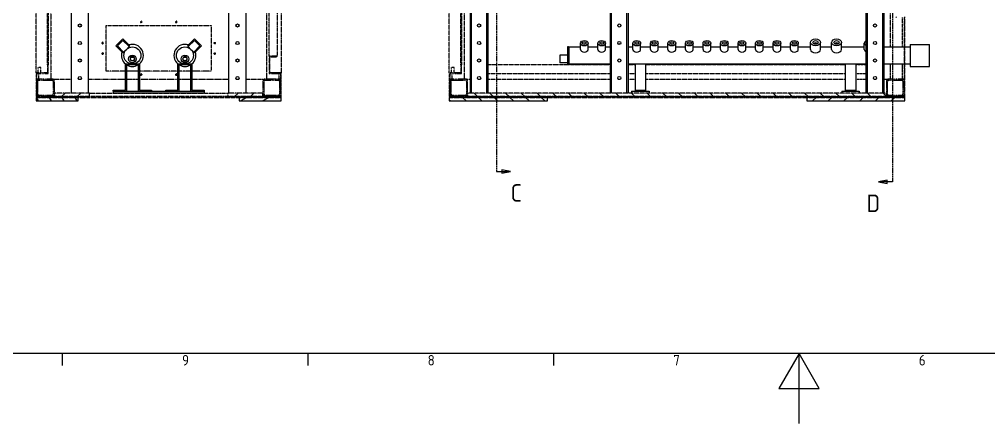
# Model space of a CAD drawing. Header units: millimetres. Extents: x 0 to 8410, y 0 to 5940.
# Drawn here: x 1980 to 4746, y 0 to 1153 of the extents above; entities that cross this region are included whole.
import ezdxf

# ---------------------------------------------------------------- set-up
doc = ezdxf.new("R2010")
doc.units = ezdxf.units.MM
doc.header["$LTSCALE"] = 10
doc.linetypes.add('CHAIN', pattern=[0.3543, 0.2362, -0.0295, 0.0591, -0.0295])
doc.linetypes.add('DOUBLE_DASH_CHAIN', pattern=[1.2403, 0.6614, -0.0827, 0.1654, -0.0827, 0.1654, -0.0827])
doc.layers.get('0').update_dxf_attribs({"color": 3, "lineweight": 5, "true_color": 0x00ff00})
for name, color, linetype, lineweight, true_color in [('가시적인 것(ISO)', 3, 'Continuous', 5, 0x00ff00), ('가시적인 좁은 것(ISO)', 3, 'Continuous', 5, 0x00ff00), ('참조(ISO)', 6, 'DOUBLE_DASH_CHAIN', 5, 0xff00ff)]:
    doc.layers.add(name, color=color, linetype=linetype, lineweight=lineweight, true_color=true_color)
for name, color, linetype, lineweight in [('경계(ISO)', 7, 'Continuous', 5), ('단면선(ISO)', 7, 'CHAIN', 5), ('해치(ISO)', 7, 'Continuous', 5)]:
    doc.layers.add(name, color=color, linetype=linetype, lineweight=lineweight)
doc.styles.add('문자 텍스트_PSTEK_POSCO', font='isocp.shx')
doc.styles.add('부품번호텍스트_PSTEK_POSCO', font='isocp.shx')
pattern_1 = [(45, (0, 0), (-22.45064, 22.45064), [])]
pattern_2 = [(135.0002, (0, 0), (-22.45056, -22.45072), [])]

# ---------------------------------------------------------------- blocks, each defined once
blk = doc.blocks.new('경계 Default Border')
at = {"layer": '경계(ISO)'}
for p, q in [((210.25, 20), (210.25, 16.6)), ((280.33, 20), (280.33, 16.6)), ((350.42, 20), (350.42, 16.6))]:
    blk.add_line(p, q, dxfattribs=at)
at = {"layer": '경계(ISO)', "flags": 128}
for points in [[(20, 20), (20, 574), (821, 574), (821, 20), (20, 20)], [(420.5, 0), (420.5, 20), (414.73, 10), (426.27, 10), (420.5, 20)]]:
    blk.add_lwpolyline(points, dxfattribs=at)
at = {"layer": '경계(ISO)', "color": 2, "true_color": 0xffff00, "char_height": 3, "attachment_point": 7, "style": '문자 텍스트_PSTEK_POSCO'}
for s, insert in [('9', (244.44, 16.57)), ('8', (314.52, 16.57)), ('7', (384.6, 16.59)), ('6', (454.69, 16.57))]:
    blk.add_mtext(s, dxfattribs=dict(at, insert=insert))
blk = doc.blocks.new('2dTransSection2')
at = {"layer": '단면선(ISO)', "linetype": 'DOUBLE_DASH_CHAIN', "ltscale": 0.237841}
blk.add_line((334.16, 311.33), (334.16, 71.93), dxfattribs=at)
at = {"layer": '단면선(ISO)', "linetype": 'Continuous'}
for p, q in [((334.16, 311.33), (334.16, 311.17)), ((334.16, 311.33), (335.66, 311.33)), ((338.16, 311.33), (335.66, 311.83)), ((335.66, 311.83), (335.66, 310.83)), ((335.66, 311.33), (338.16, 311.33)), ((335.66, 310.83), (338.16, 311.33)), ((334.16, 72.09), (334.16, 71.93)), ((334.16, 71.93), (335.66, 71.93)), ((338.16, 71.93), (335.66, 72.43)), ((335.66, 72.43), (335.66, 71.43)), ((335.66, 71.93), (338.16, 71.93)), ((335.66, 71.43), (338.16, 71.93))]:
    blk.add_line(p, q, dxfattribs=at)
at = {"layer": '단면선(ISO)', "linetype": 'Continuous', "flags": 128}
for points in [[(335.66, 310.83), (338.16, 311.33), (335.66, 311.83), (335.66, 310.83)], [(335.66, 71.43), (338.16, 71.93), (335.66, 72.43), (335.66, 71.43)]]:
    blk.add_lwpolyline(points, dxfattribs=at)
at = {"layer": '단면선(ISO)'}
for points in [[(335.66, 310.83), (338.16, 311.33), (335.66, 311.83), (335.66, 310.83)], [(335.66, 71.43), (338.16, 71.93), (335.66, 72.43), (335.66, 71.43)]]:
    blk.add_solid(points, dxfattribs=at)
at = {"layer": '단면선(ISO)', "char_height": 5, "attachment_point": 7, "style": '부품번호텍스트_PSTEK_POSCO'}
for insert in [(338.18, 314.83), (338.18, 63.32)]:
    blk.add_mtext('C', dxfattribs=dict(at, insert=insert))
blk = doc.blocks.new('2dTransSection3')
at = {"layer": '단면선(ISO)', "linetype": 'Continuous'}
for p, q in [((445.69, 312.2), (443.19, 311.7)), ((445.69, 311.7), (443.19, 311.7)), ((443.19, 311.7), (445.69, 311.2)), ((445.69, 311.2), (445.69, 312.2)), ((447.19, 311.7), (445.69, 311.7)), ((447.19, 311.7), (447.19, 311.54)), ((445.69, 69.47), (443.19, 68.97)), ((445.69, 68.47), (445.69, 69.47)), ((445.69, 68.97), (443.19, 68.97)), ((443.19, 68.97), (445.69, 68.47)), ((447.19, 68.97), (445.69, 68.97)), ((447.19, 69.13), (447.19, 68.97))]:
    blk.add_line(p, q, dxfattribs=at)
at = {"layer": '단면선(ISO)', "linetype": 'DOUBLE_DASH_CHAIN', "ltscale": 0.237641}
blk.add_line((447.19, 311.7), (447.19, 68.97), dxfattribs=at)
at = {"layer": '단면선(ISO)', "linetype": 'Continuous', "flags": 128}
for points in [[(445.69, 312.2), (443.19, 311.7), (445.69, 311.2), (445.69, 312.2)], [(445.69, 69.47), (443.19, 68.97), (445.69, 68.47), (445.69, 69.47)]]:
    blk.add_lwpolyline(points, dxfattribs=at)
at = {"layer": '단면선(ISO)'}
for points in [[(445.69, 312.2), (443.19, 311.7), (445.69, 311.2), (445.69, 312.2)], [(445.69, 69.47), (443.19, 68.97), (445.69, 68.47), (445.69, 69.47)]]:
    blk.add_solid(points, dxfattribs=at)
at = {"layer": '단면선(ISO)', "char_height": 5, "attachment_point": 7, "style": '부품번호텍스트_PSTEK_POSCO'}
for insert in [(439.76, 315.2), (439.76, 60.36)]:
    blk.add_mtext('D', dxfattribs=dict(at, insert=insert))

msp = doc.modelspace()

# ---------------------------------------------------------------- hatches: boundary and pattern name
at = {"layer": '해치(ISO)'}
h = msp.add_hatch(dxfattribs=at)
h.set_pattern_fill('ANSI31', color=256, scale=254, style=0)
h.set_pattern_definition(pattern_1)
h.paths.add_polyline_path([(2452.6, 3028.5), (2452.6, 3030.8), (2027.6, 3030.8), (2027.6, 2960.8), (2060.3, 2960.8), (2060.3, 2938.1), (2062.6, 2938.1), (2062.6, 2963.1), (2029.9, 2963.1), (2029.9, 2988.5), (2029.9, 3028.5), (2069.9, 3028.5)])
h.paths.add_polyline_path([(2725.3, 2963.1), (2692.6, 2963.1), (2692.6, 2913.1), (2715.3, 2913.1), (2715.3, 2915.4), (2694.9, 2915.4), (2694.9, 2960.8), (2727.6, 2960.8), (2727.6, 3030.8), (2602.6, 3030.8), (2602.6, 3028.5), (2685.3, 3028.5), (2725.3, 3028.5), (2725.3, 2988.5)])
h.paths.add_polyline_path([(2027.6, 930.8), (2147.6, 930.8), (2607.6, 930.8), (2727.6, 930.8), (2727.6, 1000.8), (2694.9, 1000.8), (2694.9, 1046.2), (2715.3, 1046.2), (2715.3, 1048.5), (2692.6, 1048.5), (2692.6, 998.5), (2725.3, 998.5), (2725.3, 976.7), (2725.3, 939.5), (2725.3, 933.1), (2718.9, 933.1), (2681.7, 933.1), (2675.3, 933.1), (2575.3, 933.1), (2179.9, 933.1), (2079.9, 933.1), (2073.5, 933.1), (2036.3, 933.1), (2029.9, 933.1), (2029.9, 939.5), (2029.9, 976.7), (2029.9, 998.5), (2062.6, 998.5), (2062.6, 1023.5), (2060.3, 1023.5), (2060.3, 1000.8), (2027.6, 1000.8)])
h = msp.add_hatch(dxfattribs=at)
h.set_pattern_fill('ANSI31', color=256, scale=254, style=0)
h.set_pattern_definition(pattern_1)
h.paths.add_polyline_path([(3239.7, 2140.8), (3239.7, 2130.3), (3242, 2130.3), (3242, 2132.3), (3242, 2140.8)])
h.paths.add_polyline_path([(3239.7, 2121.3), (3239.7, 2110.8), (3242, 2110.8), (3242, 2119.3), (3242, 2121.3)])
h.paths.add_polyline_path([(3242, 1340.8), (3239.7, 1340.8), (3239.7, 1330.3), (3242, 1330.3), (3242, 1332.3)])
h.paths.add_polyline_path([(3239.7, 1310.8), (3242, 1310.8), (3242, 1319.3), (3242, 1321.3), (3239.7, 1321.3)])
h.paths.add_polyline_path([(4472, 2140.8), (4472, 2132.3), (4472, 2130.3), (4474.3, 2130.3), (4474.3, 2140.8)])
h.paths.add_polyline_path([(4472, 2121.3), (4472, 2119.3), (4472, 2110.8), (4474.3, 2110.8), (4474.3, 2121.3)])
h.paths.add_polyline_path([(4472, 2908.1), (4474.3, 2908.1), (4474.3, 2921.3), (4472, 2921.3), (4472, 2919.3)])
h.paths.add_polyline_path([(3239.7, 2908.1), (3242, 2908.1), (3242, 2919.3), (3242, 2921.3), (3239.7, 2921.3)])
h.paths.add_polyline_path([(3242, 2963.1), (3209.3, 2963.1), (3209.3, 2988.5), (3209.3, 3028.5), (3249.3, 3028.5), (3319.3, 3028.5), (4394.7, 3028.5), (4464.7, 3028.5), (4504.7, 3028.5), (4504.7, 2988.5), (4504.7, 2963.1), (4472, 2963.1), (4472, 2932.3), (4472, 2930.3), (4474.3, 2930.3), (4474.3, 2960.8), (4507, 2960.8), (4507, 3030.8), (4438.1, 3030.8), (4415.9, 3030.8), (3298.1, 3030.8), (3275.9, 3030.8), (3207, 3030.8), (3207, 2960.8), (3239.7, 2960.8), (3239.7, 2930.3), (3242, 2930.3), (3242, 2932.3)])
h.paths.add_polyline_path([(3207, 930.8), (3487, 930.8), (4227, 930.8), (4507, 930.8), (4507, 1160.8), (4474.3, 1160.8), (4474.3, 1183.5), (4472, 1183.5), (4472, 1158.5), (4504.7, 1158.5), (4504.7, 976.7), (4504.7, 939.5), (4504.7, 933.1), (4498.3, 933.1), (4461.1, 933.1), (4454.7, 933.1), (3259.3, 933.1), (3252.9, 933.1), (3215.7, 933.1), (3209.3, 933.1), (3209.3, 939.5), (3209.3, 976.7), (3209.3, 998.5), (3242, 998.5), (3242, 1023.5), (3239.7, 1023.5), (3239.7, 1000.8), (3207, 1000.8)])
h = msp.add_hatch(dxfattribs=at)
h.set_pattern_fill('ANSI31', color=256, scale=254, angle=90.0002, style=0)
h.set_pattern_definition(pattern_2)
edge = h.paths.add_edge_path()
edge.add_ellipse((2073.5, 939.5), major_axis=(0, -6.4), ratio=1, start_angle=0, end_angle=90)
edge.add_line((2079.9, 939.5), (2079.9, 943.1))
edge.add_line((2079.9, 943.1), (2079.9, 976.7))
edge.add_ellipse((2073.5, 976.7), major_axis=(6.4, 0), ratio=1, start_angle=0, end_angle=90)
edge.add_line((2073.5, 983.1), (2036.3, 983.1))
edge.add_ellipse((2036.3, 976.7), major_axis=(0, 6.4), ratio=1, start_angle=0, end_angle=90)
edge.add_line((2029.9, 976.7), (2029.9, 939.5))
edge.add_ellipse((2036.3, 939.5), major_axis=(-6.4, 0), ratio=1, start_angle=0, end_angle=90)
edge.add_line((2036.3, 933.1), (2073.5, 933.1))
edge = h.paths.add_edge_path(flags=0)
edge.add_ellipse((2073.5, 939.5), major_axis=(3.2, 0), ratio=1, start_angle=270, end_angle=360)
edge.add_line((2076.7, 939.5), (2076.7, 976.7))
edge.add_ellipse((2073.5, 976.7), major_axis=(0, 3.2), ratio=1, start_angle=270, end_angle=360)
edge.add_line((2073.5, 979.9), (2036.3, 979.9))
edge.add_ellipse((2036.3, 976.7), major_axis=(-3.2, 0), ratio=1, start_angle=270, end_angle=360)
edge.add_line((2033.1, 976.7), (2033.1, 939.5))
edge.add_ellipse((2036.3, 939.5), major_axis=(0, -3.2), ratio=1, start_angle=270, end_angle=360)
edge.add_line((2036.3, 936.3), (2073.5, 936.3))
edge = h.paths.add_edge_path()
edge.add_line((2718.9, 983.1), (2681.7, 983.1))
edge.add_ellipse((2681.7, 976.7), major_axis=(0, 6.4), ratio=1, start_angle=0, end_angle=90)
edge.add_line((2675.3, 976.7), (2675.3, 943.1))
edge.add_line((2675.3, 943.1), (2675.3, 939.5))
edge.add_ellipse((2681.7, 939.5), major_axis=(-6.4, 0), ratio=1, start_angle=0, end_angle=90)
edge.add_line((2681.7, 933.1), (2718.9, 933.1))
edge.add_ellipse((2718.9, 939.5), major_axis=(0, -6.4), ratio=1, start_angle=0, end_angle=90)
edge.add_line((2725.3, 939.5), (2725.3, 976.7))
edge.add_ellipse((2718.9, 976.7), major_axis=(6.4, 0), ratio=1, start_angle=0, end_angle=90)
edge = h.paths.add_edge_path(flags=0)
edge.add_line((2681.7, 979.9), (2718.9, 979.9))
edge.add_ellipse((2718.9, 976.7), major_axis=(0, 3.2), ratio=1, start_angle=270, end_angle=360, ccw=False)
edge.add_line((2722.1, 976.7), (2722.1, 939.5))
edge.add_ellipse((2718.9, 939.5), major_axis=(3.2, 0), ratio=1, start_angle=270, end_angle=360, ccw=False)
edge.add_line((2718.9, 936.3), (2681.7, 936.3))
edge.add_ellipse((2681.7, 939.5), major_axis=(0, -3.2), ratio=1, start_angle=270, end_angle=360, ccw=False)
edge.add_line((2678.5, 939.5), (2678.5, 976.7))
edge.add_ellipse((2681.7, 976.7), major_axis=(-3.2, 0), ratio=1, start_angle=270, end_angle=360, ccw=False)
h = msp.add_hatch(dxfattribs=at)
h.set_pattern_fill('ANSI31', color=256, scale=254, angle=90.0002, style=0)
h.set_pattern_definition(pattern_2)
edge = h.paths.add_edge_path()
edge.add_ellipse((4461.1, 939.5), major_axis=(-6.4, 0), ratio=1, start_angle=0, end_angle=90)
edge.add_line((4461.1, 933.1), (4498.3, 933.1))
edge.add_ellipse((4498.3, 939.5), major_axis=(0, -6.4), ratio=1, start_angle=0, end_angle=90)
edge.add_line((4504.7, 939.5), (4504.7, 976.7))
edge.add_ellipse((4498.3, 976.7), major_axis=(6.4, 0), ratio=1, start_angle=0, end_angle=90)
edge.add_line((4498.3, 983.1), (4461.1, 983.1))
edge.add_ellipse((4461.1, 976.7), major_axis=(0, 6.4), ratio=1, start_angle=0, end_angle=90)
edge.add_line((4454.7, 976.7), (4454.7, 943.1))
edge.add_line((4454.7, 943.1), (4454.7, 939.5))
edge = h.paths.add_edge_path(flags=0)
edge.add_ellipse((4461.1, 939.5), major_axis=(0, -3.2), ratio=1, start_angle=270, end_angle=360)
edge.add_line((4461.1, 936.3), (4498.3, 936.3))
edge.add_ellipse((4498.3, 939.5), major_axis=(3.2, 0), ratio=1, start_angle=270, end_angle=360)
edge.add_line((4501.5, 939.5), (4501.5, 976.7))
edge.add_ellipse((4498.3, 976.7), major_axis=(0, 3.2), ratio=1, start_angle=270, end_angle=360)
edge.add_line((4498.3, 979.9), (4461.1, 979.9))
edge.add_ellipse((4461.1, 976.7), major_axis=(-3.2, 0), ratio=1, start_angle=270, end_angle=360)
edge.add_line((4457.9, 976.7), (4457.9, 939.5))
edge = h.paths.add_edge_path()
edge.add_ellipse((3215.7, 976.7), major_axis=(0, 6.4), ratio=1, start_angle=0, end_angle=90)
edge.add_line((3209.3, 976.7), (3209.3, 939.5))
edge.add_ellipse((3215.7, 939.5), major_axis=(-6.4, 0), ratio=1, start_angle=0, end_angle=90)
edge.add_line((3215.7, 933.1), (3252.9, 933.1))
edge.add_ellipse((3252.9, 939.5), major_axis=(0, -6.4), ratio=1, start_angle=0, end_angle=90)
edge.add_line((3259.3, 939.5), (3259.3, 943.1))
edge.add_line((3259.3, 943.1), (3259.3, 976.7))
edge.add_ellipse((3252.9, 976.7), major_axis=(6.4, 0), ratio=1, start_angle=0, end_angle=90)
edge.add_line((3252.9, 983.1), (3215.7, 983.1))
edge = h.paths.add_edge_path(flags=0)
edge.add_ellipse((3215.7, 976.7), major_axis=(-3.2, 0), ratio=1, start_angle=270, end_angle=360)
edge.add_line((3212.5, 976.7), (3212.5, 939.5))
edge.add_ellipse((3215.7, 939.5), major_axis=(0, -3.2), ratio=1, start_angle=270, end_angle=360)
edge.add_line((3215.7, 936.3), (3252.9, 936.3))
edge.add_ellipse((3252.9, 939.5), major_axis=(3.2, 0), ratio=1, start_angle=270, end_angle=360)
edge.add_line((3256.1, 939.5), (3256.1, 976.7))
edge.add_ellipse((3252.9, 976.7), major_axis=(0, 3.2), ratio=1, start_angle=270, end_angle=360)
edge.add_line((3252.9, 979.9), (3215.7, 979.9))
h = msp.add_hatch(dxfattribs=at)
h.set_pattern_fill('ANSI31', color=256, scale=254, style=0)
h.set_pattern_definition(pattern_1)
h.paths.add_polyline_path([(2575.3, 933.1), (2675.3, 933.1), (2675.3, 939.5), (2675.3, 943.1), (2575.3, 943.1)])
h.paths.add_polyline_path([(2079.9, 943.1), (2079.9, 939.5), (2079.9, 933.1), (2179.9, 933.1), (2179.9, 943.1)])
h = msp.add_hatch(dxfattribs=at)
h.set_pattern_fill('ANSI31', color=256, scale=254, angle=90.0002, style=0)
h.set_pattern_definition(pattern_2)
h.paths.add_polyline_path([(4454.7, 933.1), (4454.7, 939.5), (4454.7, 943.1), (3259.3, 943.1), (3259.3, 939.5), (3259.3, 933.1)])
h = msp.add_hatch(dxfattribs=at)
h.set_pattern_fill('ANSI31', color=256, scale=254, angle=75.0002, style=0)
h.set_pattern_definition([(120.0002, (0, 0), (-27.49626, -15.8751), [])])
h.paths.add_polyline_path([(2027.6, 920.8), (2147.6, 920.8), (2147.6, 930.8), (2027.6, 930.8)])
h = msp.add_hatch(dxfattribs=at)
h.set_pattern_fill('ANSI31', color=256, scale=254, angle=-15, style=0)
h.set_pattern_definition([(30, (0, 0), (-15.875, 27.4963), [])])
h.paths.add_polyline_path([(2727.6, 930.8), (2607.6, 930.8), (2607.6, 920.8), (2727.6, 920.8)])
h = msp.add_hatch(dxfattribs=at)
h.set_pattern_fill('ANSI31', color=256, scale=254, angle=90.0002, style=0)
h.set_pattern_definition(pattern_2)
h.paths.add_polyline_path([(3487, 930.8), (3207, 930.8), (3207, 920.8), (3487, 920.8)])
h = msp.add_hatch(dxfattribs=at)
h.set_pattern_fill('ANSI31', color=256, scale=254, style=0)
h.set_pattern_definition(pattern_1)
h.paths.add_polyline_path([(4227, 920.8), (4507, 920.8), (4507, 930.8), (4227, 930.8)])

# ---------------------------------------------------------------- linework, layer by layer
at = {"layer": '가시적인 것(ISO)'}
for p, q in [((3267, 943.1), (3267, 3018.5)), ((3270, 943.1), (3270, 3018.5)), ((3314, 943.1), (3314, 3018.5)), ((3670, 943.1), (3670, 3028.5)), ((3714, 943.1), (3714, 3028.5)), ((3717, 3028.5), (3717, 943.1)), ((4397, 943.1), (4397, 3018.5)), ((4400, 943.1), (4400, 3018.5)), ((4444, 943.1), (4444, 3018.5)), ((4447, 3018.5), (4447, 943.1)), ((3317, 2500.8), (3317, 943.1)), ((3667, 943.1), (3667, 2500.8)), ((2627.6, 943.1), (2627.6, 1860.8)), ((2127.6, 1210.8), (2127.6, 943.1)), ((2177.6, 943.1), (2177.6, 1210.8)), ((2577.6, 943.1), (2577.6, 1214.8)), ((2275.5, 1097.3), (2255.7, 1077.5)), ((2275.5, 1093.1), (2259.9, 1077.5)), ((2295.3, 1077.5), (2275.5, 1097.3)), ((2293.2, 1075.4), (2275.5, 1093.1)), ((2459.8, 1077.5), (2479.6, 1097.3)), ((2462, 1075.4), (2479.6, 1093.1)), ((2499.4, 1077.5), (2479.6, 1097.3)), ((2495.2, 1077.5), (2479.6, 1093.1)), ((3581, 1067.6), (3581, 1085.3)), ((3603, 1067.6), (3603, 1085.3)), ((3631, 1067.6), (3631, 1085.3)), ((3653, 1067.6), (3653, 1085.3)), ((3731, 1067.6), (3731, 1085.3)), ((3753, 1067.6), (3753, 1085.3)), ((3781, 1067.6), (3781, 1085.3)), ((3803, 1067.6), (3803, 1085.3)), ((3831, 1067.6), (3831, 1085.3)), ((3853, 1067.6), (3853, 1085.3)), ((3881, 1067.6), (3881, 1085.3)), ((3903, 1067.6), (3903, 1085.3)), ((3931, 1067.6), (3931, 1085.3)), ((3953, 1067.6), (3953, 1085.3)), ((3981, 1067.6), (3981, 1085.3)), ((4003, 1067.6), (4003, 1085.3)), ((4031, 1067.6), (4031, 1085.3)), ((4053, 1067.6), (4053, 1085.3)), ((4081, 1067.6), (4081, 1085.3)), ((4103, 1067.6), (4103, 1085.3)), ((4131, 1067.6), (4131, 1085.3)), ((4153, 1067.6), (4153, 1085.3)), ((4181, 1067.6), (4181, 1085.3)), ((4203, 1067.6), (4203, 1085.3)), ((4238, 1067.6), (4238, 1087.4)), ((4266, 1067.6), (4266, 1087.4)), ((4298, 1067.6), (4298, 1087.4)), ((4326, 1067.6), (4326, 1087.4)), ((4391, 1067.6), (4391, 1085.3)), ((4522, 1081.9), (4522, 1018.9)), ((4522, 1081.9), (4577, 1081.9)), ((4577, 1018.9), (4577, 1081.9)), ((2275.5, 1057.7), (2255.7, 1077.5)), ((2277.6, 1059.8), (2259.9, 1077.5)), ((2275.5, 1057.7), (2277.6, 1059.8)), ((2277.6, 1059.8), (2285.4, 1067.6)), ((2285.4, 1067.6), (2293.2, 1075.4)), ((2293.2, 1075.4), (2295.3, 1077.5)), ((2459.8, 1077.5), (2462, 1075.4)), ((2462, 1075.4), (2469.7, 1067.6)), ((2469.7, 1067.6), (2477.5, 1059.8)), ((2477.5, 1059.8), (2495.2, 1077.5)), ((2477.5, 1059.8), (2479.6, 1057.7)), ((2479.6, 1057.7), (2499.4, 1077.5)), ((3522, 1051.4), (3522, 1029.4)), ((3544, 1051.4), (3522, 1051.4)), ((3544, 1074.7), (3544, 1026.1)), ((3547, 1074.7), (3544, 1074.7)), ((3547, 1072.8), (3548.2, 1074.7)), ((3547, 1026.1), (3547, 1074.7)), ((3548.2, 1074.7), (3548.2, 1026.1)), ((3548.2, 1074.7), (3581, 1074.7)), ((3603, 1074.7), (3631, 1074.7)), ((3653, 1074.7), (3667, 1074.7)), ((3717, 1074.7), (3731, 1074.7)), ((3753, 1074.7), (3781, 1074.7)), ((3803, 1074.7), (3831, 1074.7)), ((3853, 1074.7), (3881, 1074.7)), ((3903, 1074.7), (3931, 1074.7)), ((3953, 1074.7), (3981, 1074.7)), ((4003, 1074.7), (4031, 1074.7)), ((4053, 1074.7), (4081, 1074.7)), ((4103, 1074.7), (4131, 1074.7)), ((4153, 1074.7), (4181, 1074.7)), ((4203, 1074.7), (4238, 1074.7)), ((4266, 1074.7), (4298, 1074.7)), ((4326, 1074.7), (4391, 1074.7)), ((4447, 1074.7), (4504.7, 1074.7)), ((4507, 1074.7), (4522, 1074.7)), ((2282.6, 951.1), (2282.6, 1026.1)), ((2282.6, 1026.1), (2322.6, 1026.1)), ((2322.6, 1026.1), (2322.6, 951.1)), ((2432.6, 951.1), (2432.6, 1026.1)), ((2432.6, 1026.1), (2472.6, 1026.1)), ((2472.6, 1026.1), (2472.6, 951.1)), ((3544, 1029.4), (3522, 1029.4)), ((3547, 1026.1), (3544, 1026.1)), ((3547, 1028), (3548.2, 1026.1)), ((3548.2, 1026.1), (3667, 1026.1)), ((3717, 1026.1), (3737, 1026.1)), ((3737, 1026.1), (3737, 951.1)), ((3737, 1026.1), (3767, 1026.1)), ((3767, 1026.1), (4337, 1026.1)), ((3767, 1026.1), (3767, 951.1)), ((4337, 1026.1), (4337, 951.1)), ((4337, 1026.1), (4367, 1026.1)), ((4367, 1026.1), (4397, 1026.1)), ((4367, 1026.1), (4367, 951.1)), ((4447, 1026.1), (4504.7, 1026.1)), ((4507, 1026.1), (4522, 1026.1)), ((2285.6, 1023.1), (2285.6, 948.1)), ((2319.6, 1023.1), (2285.6, 1023.1)), ((2319.6, 948.1), (2319.6, 1023.1)), ((2435.6, 1023.1), (2435.6, 948.1)), ((2469.6, 1023.1), (2435.6, 1023.1)), ((2469.6, 948.1), (2469.6, 1023.1)), ((4522, 1018.9), (4577, 1018.9)), ((2247.6, 951.1), (2282.6, 951.1)), ((2247.6, 948.1), (2247.6, 951.1)), ((2247.6, 948.1), (2507.6, 948.1)), ((2247.6, 948.1), (2247.6, 943.1)), ((2507.6, 943.1), (2247.6, 943.1)), ((2322.6, 951.1), (2357.6, 951.1)), ((2357.6, 951.1), (2357.6, 948.1)), ((2397.6, 951.1), (2432.6, 951.1)), ((2397.6, 948.1), (2397.6, 951.1)), ((2472.6, 951.1), (2507.6, 951.1)), ((2507.6, 951.1), (2507.6, 948.1)), ((2507.6, 948.1), (2507.6, 943.1)), ((3727, 948.1), (3777, 948.1)), ((3727, 948.1), (3727, 943.1)), ((3737, 951.1), (3737, 948.1)), ((3737, 951.1), (3767, 951.1)), ((3737, 948.1), (3767, 948.1)), ((3767, 951.1), (3767, 948.1)), ((3777, 948.1), (3777, 943.1)), ((4327, 948.1), (4377, 948.1)), ((4327, 948.1), (4327, 943.1)), ((4337, 951.1), (4337, 948.1)), ((4337, 951.1), (4367, 951.1)), ((4337, 948.1), (4367, 948.1)), ((4367, 951.1), (4367, 948.1)), ((4377, 948.1), (4377, 943.1)), ((2147.6, 930.8), (2027.6, 930.8)), ((2027.6, 930.8), (2027.6, 920.8)), ((2027.6, 920.8), (2147.6, 920.8)), ((2147.6, 920.8), (2147.6, 930.8)), ((2727.6, 930.8), (2607.6, 930.8)), ((2607.6, 930.8), (2607.6, 920.8)), ((2607.6, 920.8), (2727.6, 920.8)), ((2727.6, 920.8), (2727.6, 930.8)), ((3487, 930.8), (3207, 930.8)), ((3207, 930.8), (3207, 920.8)), ((3207, 920.8), (3487, 920.8)), ((3487, 920.8), (3487, 930.8)), ((4507, 930.8), (4227, 930.8)), ((4227, 930.8), (4227, 920.8)), ((4227, 920.8), (4507, 920.8)), ((4507, 920.8), (4507, 930.8))]:
    msp.add_line(p, q, dxfattribs=at)
for centre, radius in [((2152.6, 1135.8), 4.5), ((2602.6, 1135.8), 4.5), ((3292, 1135.8), 4.5), ((3692, 1135.8), 4.5), ((4422, 1135.8), 4.5), ((2152.6, 1085.8), 4.5), ((2602.6, 1085.8), 4.5), ((3292, 1085.8), 4.5), ((3692, 1085.8), 4.5), ((4422, 1085.8), 4.5), ((2302.6, 1050.4), 24.3), ((2302.6, 1040.4), 11), ((2452.6, 1050.4), 24.3), ((2452.6, 1040.4), 11), ((2152.6, 1035.8), 4.5), ((2302.6, 1040.4), 5.68), ((2302.6, 1040.4), 5.36), ((2302.6, 1040.4), 5.41), ((2452.6, 1040.4), 5.68), ((2452.6, 1040.4), 5.36), ((2452.6, 1040.4), 5.41), ((2602.6, 1035.8), 4.5), ((3292, 1035.8), 4.5), ((3692, 1035.8), 4.5), ((4422, 1035.8), 4.5), ((2152.6, 985.8), 4.5), ((2602.6, 985.8), 4.5), ((3292, 985.8), 4.5), ((3692, 985.8), 4.5), ((4422, 985.8), 4.5)]:
    msp.add_circle(centre, radius, dxfattribs=at)
for centre, start, end in [((2302.6, 1050.4), 309.4141, 108.6122), ((2452.6, 1050.4), 71.3878, 230.5859), ((2302.6, 1050.4), 161.3878, 230.5859), ((2452.6, 1050.4), 309.4141, 18.6122), ((2302.6, 1050.4), 240.0736, 299.9264), ((2452.6, 1050.4), 240.0736, 299.9264)]:
    msp.add_arc(centre, 31.5, start, end, dxfattribs=at)
for centre, major_axis in [((3592, 1085.3), (-11, 0)), ((3592, 1085.3), (5.68, 0)), ((3642, 1085.3), (-11, 0)), ((3642, 1085.3), (5.68, 0)), ((3742, 1085.3), (-11, 0)), ((3742, 1085.3), (5.68, 0)), ((3792, 1085.3), (-11, 0)), ((3792, 1085.3), (5.68, 0)), ((3842, 1085.3), (-11, 0)), ((3842, 1085.3), (5.68, 0)), ((3892, 1085.3), (-11, 0)), ((3892, 1085.3), (5.68, 0)), ((3942, 1085.3), (-11, 0)), ((3942, 1085.3), (5.68, 0)), ((3992, 1085.3), (-11, 0)), ((3992, 1085.3), (5.68, 0)), ((4042, 1085.3), (-11, 0)), ((4042, 1085.3), (5.68, 0)), ((4092, 1085.3), (-11, 0)), ((4092, 1085.3), (5.68, 0)), ((4142, 1085.3), (-11, 0)), ((4142, 1085.3), (5.68, 0)), ((4192, 1085.3), (-11, 0)), ((4192, 1085.3), (5.68, 0)), ((4252, 1087.4), (-14, 0)), ((4252, 1087.4), (7.4, 0)), ((4312, 1087.4), (-14, 0)), ((4312, 1087.4), (7.4, 0))]:
    msp.add_ellipse(centre, major_axis=major_axis, ratio=0.707107, dxfattribs=at)
for centre, major_axis, start_param, end_param in [((3592, 1079.2), (5.36, 0), 0.870693, 2.2709), ((3592, 1079.2), (-5.41, 0), 4.010252, 5.414526), ((3642, 1079.2), (5.36, 0), 0.870693, 2.2709), ((3642, 1079.2), (-5.41, 0), 4.010252, 5.414526), ((3692, 1085.3), (5.68, 0), 0.846734, 2.294859), ((3692, 1079.2), (5.36, 0), 0.998794, 2.142799), ((3692, 1079.2), (-5.41, 0), 4.139241, 5.285537), ((3742, 1079.2), (5.36, 0), 0.870693, 2.2709), ((3742, 1079.2), (-5.41, 0), 4.010252, 5.414526), ((3792, 1079.2), (5.36, 0), 0.870693, 2.2709), ((3792, 1079.2), (-5.41, 0), 4.010252, 5.414526), ((3842, 1079.2), (5.36, 0), 0.870693, 2.2709), ((3842, 1079.2), (-5.41, 0), 4.010252, 5.414526), ((3892, 1079.2), (5.36, 0), 0.870693, 2.2709), ((3892, 1079.2), (-5.41, 0), 4.010252, 5.414526), ((3942, 1079.2), (5.36, 0), 0.870693, 2.2709), ((3942, 1079.2), (-5.41, 0), 4.010252, 5.414526), ((3992, 1079.2), (5.36, 0), 0.870693, 2.2709), ((3992, 1079.2), (-5.41, 0), 4.010252, 5.414526), ((4042, 1079.2), (5.36, 0), 0.870693, 2.2709), ((4042, 1079.2), (-5.41, 0), 4.010252, 5.414526), ((4092, 1079.2), (5.36, 0), 0.870693, 2.2709), ((4092, 1079.2), (-5.41, 0), 4.010252, 5.414526), ((4142, 1079.2), (5.36, 0), 0.870693, 2.2709), ((4142, 1079.2), (-5.41, 0), 4.010252, 5.414526), ((4192, 1079.2), (5.36, 0), 0.870693, 2.2709), ((4192, 1079.2), (-5.41, 0), 4.010252, 5.414526), ((4252, 1081.1), (-7.12, 0), 3.778115, 5.646663), ((4252, 1081.1), (6.94, 0), 0.630435, 2.511158), ((4312, 1081.1), (-7.12, 0), 3.778115, 5.646663), ((4312, 1081.1), (6.94, 0), 0.630435, 2.511158), ((4402, 1085.3), (-11, 0), 5.184251, 7.38212), ((4402, 1085.3), (-5.68, 0), 5.789008, 6.777362), ((3592, 1067.6), (11, 0), 3.141593, 6.283185), ((3642, 1067.6), (11, 0), 3.141593, 6.283185), ((3742, 1067.6), (11, 0), 3.141593, 6.283185), ((3792, 1067.6), (11, 0), 3.141593, 6.283185), ((3842, 1067.6), (11, 0), 3.141593, 6.283185), ((3892, 1067.6), (11, 0), 3.141593, 6.283185), ((3942, 1067.6), (11, 0), 3.141593, 6.283185), ((3992, 1067.6), (11, 0), 3.141593, 6.283185), ((4042, 1067.6), (11, 0), 3.141593, 6.283185), ((4092, 1067.6), (11, 0), 3.141593, 6.283185), ((4142, 1067.6), (11, 0), 3.141593, 6.283185), ((4192, 1067.6), (11, 0), 3.141593, 6.283185), ((4252, 1067.6), (14, 0), 3.141593, 6.283185), ((4312, 1067.6), (14, 0), 3.141593, 6.283185), ((4402, 1067.6), (-11, 0), 0, 1.098934)]:
    msp.add_ellipse(centre, major_axis=major_axis, ratio=0.707107, start_param=start_param, end_param=end_param, dxfattribs=at)
at = {"layer": '가시적인 좁은 것(ISO)'}
for centre, start, end in [((2302.6, 1040.4), 305, 215), ((2452.6, 1040.4), 215, 125)]:
    msp.add_arc(centre, 6.81, start, end, dxfattribs=at)
at = {"layer": '참조(ISO)', "ltscale": 0.362526}
msp.add_line((3249.3, 2988.5), (3249.3, 983.1), dxfattribs=at)
at = {"layer": '참조(ISO)', "ltscale": 0.363062}
msp.add_line((4464.7, 2988.5), (4464.7, 1074.7), dxfattribs=at)
at = {"layer": '참조(ISO)', "ltscale": 0.362446}
for p, q in [((2027.6, 1000.8), (2027.6, 2960.8)), ((3207, 1000.8), (3207, 2960.8))]:
    msp.add_line(p, q, dxfattribs=at)
at = {"layer": '참조(ISO)', "ltscale": 0.363073}
msp.add_line((2727.6, 2554.4), (2727.6, 1000.8), dxfattribs=at)
at = {"layer": '참조(ISO)', "ltscale": 0.362625}
msp.add_line((2685.3, 2503.3), (2685.3, 983.1), dxfattribs=at)
at = {"layer": '참조(ISO)', "ltscale": 0.36314}
for p, q in [((2692.6, 1048.5), (2692.6, 2503.3)), ((2715.3, 2503.3), (2715.3, 1048.5))]:
    msp.add_line(p, q, dxfattribs=at)
at = {"layer": '참조(ISO)', "ltscale": 0.361934}
for p, q in [((2060.3, 1023.5), (2060.3, 1310.8)), ((2062.6, 1310.8), (2062.6, 1023.5)), ((3239.7, 1023.5), (3239.7, 1310.8)), ((3242, 1310.8), (3242, 1023.5))]:
    msp.add_line(p, q, dxfattribs=at)
at = {"layer": '참조(ISO)', "ltscale": 0.364513}
msp.add_line((2069.9, 1240.8), (2069.9, 983.1), dxfattribs=at)
at = {"layer": '참조(ISO)', "ltscale": 0.361425}
for p, q in [((2227.6, 1005.8), (2227.6, 1135.8)), ((2527.6, 1135.8), (2527.6, 1005.8))]:
    msp.add_line(p, q, dxfattribs=at)
at = {"layer": '참조(ISO)', "ltscale": 0.36101}
msp.add_line((2227.6, 1135.8), (2527.6, 1135.8), dxfattribs=at)
at = {"layer": '참조(ISO)', "ltscale": 0.355602}
msp.add_line((4499.7, 1158.5), (4499.7, 1074.7), dxfattribs=at)
at = {"layer": '참조(ISO)', "ltscale": 0.36346}
msp.add_line((4504.7, 1158.5), (4504.7, 933.1), dxfattribs=at)
at = {"layer": '참조(ISO)', "ltscale": 0.363606}
msp.add_line((4507, 930.8), (4507, 1160.8), dxfattribs=at)
at = {"layer": '참조(ISO)', "ltscale": 0.072907}
for p, q in [((2062.6, 1023.5), (2060.3, 1023.5)), ((2715.3, 1046.2), (2715.3, 1048.5)), ((3242, 1023.5), (3239.7, 1023.5))]:
    msp.add_line(p, q, dxfattribs=at)
at = {"layer": '참조(ISO)', "ltscale": 0.36604}
for p, q in [((2060.3, 1023.5), (2060.3, 1000.8)), ((2715.3, 1048.5), (2692.6, 1048.5)), ((2694.9, 1000.8), (2694.9, 1046.2)), ((3239.7, 1023.5), (3239.7, 1000.8))]:
    msp.add_line(p, q, dxfattribs=at)
at = {"layer": '참조(ISO)', "ltscale": 0.33594}
for p, q in [((2062.6, 998.5), (2062.6, 1023.5)), ((3242, 998.5), (3242, 1023.5))]:
    msp.add_line(p, q, dxfattribs=at)
at = {"layer": '참조(ISO)', "ltscale": 0.36648}
for p, q in [((2692.6, 1048.5), (2692.6, 998.5)), ((2179.9, 943.1), (2079.9, 943.1)), ((2675.3, 943.1), (2575.3, 943.1)), ((2079.9, 933.1), (2179.9, 933.1)), ((2575.3, 933.1), (2675.3, 933.1))]:
    msp.add_line(p, q, dxfattribs=at)
at = {"layer": '참조(ISO)', "ltscale": 0.328953}
msp.add_line((2694.9, 1046.2), (2715.3, 1046.2), dxfattribs=at)
at = {"layer": '참조(ISO)', "ltscale": 0.361782}
for p, q in [((3667, 1023.5), (3317, 1023.5)), ((3317, 998.5), (3667, 998.5)), ((3317, 983.1), (3667, 983.1)), ((2027.6, 930.8), (2727.6, 930.8))]:
    msp.add_line(p, q, dxfattribs=at)
at = {"layer": '참조(ISO)', "ltscale": 0.403128}
for p, q in [((3737, 1023.5), (3717, 1023.5)), ((2033.6, 1000.8), (2033.6, 1015.8)), ((2041.6, 1000.8), (2041.6, 1015.8)), ((3213, 1000.8), (3213, 1015.8)), ((3221, 1000.8), (3221, 1015.8)), ((3717, 998.5), (3737, 998.5)), ((3717, 983.1), (3737, 983.1)), ((2079.9, 943.1), (2079.9, 933.1)), ((2179.9, 933.1), (2179.9, 943.1)), ((2575.3, 943.1), (2575.3, 933.1)), ((2675.3, 933.1), (2675.3, 943.1)), ((3259.3, 943.1), (3259.3, 933.1)), ((4454.7, 933.1), (4454.7, 943.1))]:
    msp.add_line(p, q, dxfattribs=at)
at = {"layer": '참조(ISO)', "ltscale": 0.361863}
for p, q in [((4337, 1023.5), (3767, 1023.5)), ((3767, 998.5), (4337, 998.5)), ((3767, 983.1), (4337, 983.1))]:
    msp.add_line(p, q, dxfattribs=at)
at = {"layer": '참조(ISO)', "ltscale": 0.345539}
for p, q in [((4397, 1023.5), (4367, 1023.5)), ((4367, 998.5), (4397, 998.5)), ((4367, 983.1), (4397, 983.1))]:
    msp.add_line(p, q, dxfattribs=at)
at = {"layer": '참조(ISO)', "ltscale": 0.34669}
for p, q in [((4464.7, 1026.1), (4464.7, 983.1)), ((4499.7, 1026.1), (4499.7, 983.1))]:
    msp.add_line(p, q, dxfattribs=at)
at = {"layer": '참조(ISO)', "ltscale": 0.376637}
for p, q in [((2060.3, 1000.8), (2027.6, 1000.8)), ((2029.9, 998.5), (2062.6, 998.5)), ((2692.6, 998.5), (2725.3, 998.5)), ((2727.6, 1000.8), (2694.9, 1000.8)), ((3239.7, 1000.8), (3207, 1000.8)), ((3209.3, 998.5), (3242, 998.5))]:
    msp.add_line(p, q, dxfattribs=at)
at = {"layer": '참조(ISO)', "ltscale": 0.352737}
for p, q in [((2027.6, 1000.8), (2027.6, 930.8)), ((2727.6, 930.8), (2727.6, 1000.8)), ((3207, 1000.8), (3207, 930.8))]:
    msp.add_line(p, q, dxfattribs=at)
at = {"layer": '참조(ISO)', "ltscale": 0.351528}
for p, q in [((2029.9, 933.1), (2029.9, 998.5)), ((2725.3, 998.5), (2725.3, 933.1)), ((3209.3, 933.1), (3209.3, 998.5))]:
    msp.add_line(p, q, dxfattribs=at)
at = {"layer": '참조(ISO)', "ltscale": 0.337724}
for p, q in [((2041.6, 1015.8), (2033.6, 1015.8)), ((3221, 1015.8), (3213, 1015.8))]:
    msp.add_line(p, q, dxfattribs=at)
at = {"layer": '참조(ISO)', "ltscale": 0.413878}
for p, q in [((2034.9, 998.5), (2034.9, 983.1)), ((2720.3, 998.5), (2720.3, 983.1)), ((3214.3, 998.5), (3214.3, 983.1))]:
    msp.add_line(p, q, dxfattribs=at)
at = {"layer": '참조(ISO)', "ltscale": 0.369534}
for p, q in [((2282.6, 1005.8), (2227.6, 1005.8)), ((2432.6, 1005.8), (2322.6, 1005.8)), ((2527.6, 1005.8), (2472.6, 1005.8)), ((2322.6, 983.1), (2432.6, 983.1))]:
    msp.add_line(p, q, dxfattribs=at)
at = {"layer": '참조(ISO)', "ltscale": 0.342659}
for p, q in [((2319.6, 1005.8), (2285.6, 1005.8)), ((2469.6, 1005.8), (2435.6, 1005.8)), ((2285.6, 983.1), (2319.6, 983.1)), ((2435.6, 983.1), (2469.6, 983.1))]:
    msp.add_line(p, q, dxfattribs=at)
at = {"layer": '참조(ISO)', "ltscale": 0.063385}
for p, q in [((2029.9, 983.1), (2031.9, 983.1)), ((2723.3, 983.1), (2725.3, 983.1)), ((3211.3, 983.1), (3209.3, 983.1)), ((4502.7, 983.1), (4504.7, 983.1))]:
    msp.add_line(p, q, dxfattribs=at)
at = {"layer": '참조(ISO)', "ltscale": 0.374909}
for p, q in [((2029.9, 976.7), (2029.9, 939.5)), ((2033.1, 939.5), (2033.1, 976.7)), ((2073.5, 983.1), (2036.3, 983.1)), ((2036.3, 979.9), (2073.5, 979.9)), ((2076.7, 976.7), (2076.7, 939.5)), ((2079.9, 939.5), (2079.9, 976.7)), ((2675.3, 976.7), (2675.3, 939.5)), ((2678.5, 939.5), (2678.5, 976.7)), ((2718.9, 983.1), (2681.7, 983.1)), ((2681.7, 979.9), (2718.9, 979.9)), ((2722.1, 976.7), (2722.1, 939.5)), ((2725.3, 939.5), (2725.3, 976.7)), ((3209.3, 976.7), (3209.3, 939.5)), ((3212.5, 939.5), (3212.5, 976.7)), ((3252.9, 983.1), (3215.7, 983.1)), ((3215.7, 979.9), (3252.9, 979.9)), ((3256.1, 976.7), (3256.1, 939.5)), ((3259.3, 939.5), (3259.3, 976.7)), ((4454.7, 976.7), (4454.7, 939.5)), ((4457.9, 939.5), (4457.9, 976.7)), ((4498.3, 983.1), (4461.1, 983.1)), ((4461.1, 979.9), (4498.3, 979.9)), ((4501.5, 976.7), (4501.5, 939.5)), ((4504.7, 939.5), (4504.7, 976.7)), ((2073.5, 936.3), (2036.3, 936.3)), ((2036.3, 933.1), (2073.5, 933.1)), ((2718.9, 936.3), (2681.7, 936.3)), ((2681.7, 933.1), (2718.9, 933.1)), ((3252.9, 936.3), (3215.7, 936.3)), ((3215.7, 933.1), (3252.9, 933.1)), ((4498.3, 936.3), (4461.1, 936.3)), ((4461.1, 933.1), (4498.3, 933.1))]:
    msp.add_line(p, q, dxfattribs=at)
at = {"layer": '참조(ISO)', "ltscale": 0.149482}
for p, q in [((2034.9, 983.1), (2031.9, 983.1)), ((2723.3, 983.1), (2720.3, 983.1)), ((3211.3, 983.1), (3214.3, 983.1)), ((4502.7, 983.1), (4499.7, 983.1))]:
    msp.add_line(p, q, dxfattribs=at)
at = {"layer": '참조(ISO)', "ltscale": 0.115721}
for p, q in [((2034.9, 983.1), (2036.3, 983.1)), ((2718.9, 983.1), (2720.3, 983.1)), ((3215.7, 983.1), (3214.3, 983.1)), ((4498.3, 983.1), (4499.7, 983.1))]:
    msp.add_line(p, q, dxfattribs=at)
at = {"layer": '참조(ISO)', "ltscale": 0.363487}
for p, q in [((2073.5, 983.1), (2127.6, 983.1)), ((2627.6, 983.1), (2681.7, 983.1))]:
    msp.add_line(p, q, dxfattribs=at)
at = {"layer": '참조(ISO)', "ltscale": 0.290252}
for p, q in [((2149, 983.1), (2156.2, 983.1)), ((2599, 983.1), (2606.2, 983.1)), ((3288.4, 983.1), (3295.6, 983.1)), ((3688.4, 983.1), (3695.6, 983.1)), ((4418.4, 983.1), (4425.6, 983.1))]:
    msp.add_line(p, q, dxfattribs=at)
at = {"layer": '참조(ISO)', "ltscale": 0.368074}
for p, q in [((2177.6, 983.1), (2282.6, 983.1)), ((2472.6, 983.1), (2577.6, 983.1))]:
    msp.add_line(p, q, dxfattribs=at)
at = {"layer": '참조(ISO)', "ltscale": 0.378941}
for p, q in [((3252.9, 983.1), (3267, 983.1)), ((4447, 983.1), (4461.1, 983.1))]:
    msp.add_line(p, q, dxfattribs=at)
at = {"layer": '참조(ISO)', "ltscale": 0.362266}
msp.add_line((2179.9, 943.1), (2575.3, 943.1), dxfattribs=at)
at = {"layer": '참조(ISO)', "ltscale": 0.36233}
for p, q in [((4454.7, 943.1), (3259.3, 943.1)), ((3259.3, 933.1), (4454.7, 933.1))]:
    msp.add_line(p, q, dxfattribs=at)
at = {"layer": '참조(ISO)', "ltscale": 0.361723}
msp.add_line((2725.3, 933.1), (2029.9, 933.1), dxfattribs=at)
at = {"layer": '참조(ISO)', "ltscale": 0.362676}
msp.add_line((3207, 930.8), (4507, 930.8), dxfattribs=at)
at = {"layer": '참조(ISO)', "ltscale": 0.362647}
msp.add_line((4504.7, 933.1), (3209.3, 933.1), dxfattribs=at)
at = {"layer": '참조(ISO)', "ltscale": 0.410588}
for centre in [(2327.6, 1145.8), (2427.6, 1145.8), (2217.6, 1085.8), (2537.6, 1085.8), (2217.6, 1055.8), (2537.6, 1055.8), (2327.6, 995.8), (2427.6, 995.8)]:
    msp.add_circle(centre, 1.62, dxfattribs=at)
at = {"layer": '참조(ISO)', "ltscale": 0.379939}
for centre in [(2327.6, 1145.8), (2427.6, 1145.8), (2217.6, 1085.8), (2537.6, 1085.8), (2217.6, 1055.8), (2537.6, 1055.8), (2327.6, 995.8), (2427.6, 995.8)]:
    msp.add_arc(centre, 2, 190, 100, dxfattribs=at)
at = {"layer": '참조(ISO)', "ltscale": 0.405269}
for centre, start, end in [((2036.3, 976.7), 90, 180), ((2073.5, 976.7), 0, 90), ((2681.7, 976.7), 90, 180), ((2718.9, 976.7), 0, 90), ((3215.7, 976.7), 90, 180), ((3252.9, 976.7), 0, 90), ((4461.1, 976.7), 90, 180), ((4498.3, 976.7), 0, 90), ((2036.3, 939.5), 180, 270), ((2073.5, 939.5), 270, 0), ((2681.7, 939.5), 180, 270), ((2718.9, 939.5), 270, 0), ((3215.7, 939.5), 180, 270), ((3252.9, 939.5), 270, 0), ((4461.1, 939.5), 180, 270), ((4498.3, 939.5), 270, 0)]:
    msp.add_arc(centre, 6.4, start, end, dxfattribs=at)
at = {"layer": '참조(ISO)', "ltscale": 0.159455}
for centre, start, end in [((2036.3, 976.7), 90, 180), ((2073.5, 976.7), 0, 90), ((2681.7, 976.7), 90, 180), ((2718.9, 976.7), 0, 90), ((3215.7, 976.7), 90, 180), ((3252.9, 976.7), 0, 90), ((4461.1, 976.7), 90, 180), ((4498.3, 976.7), 0, 90), ((2036.3, 939.5), 180, 270), ((2073.5, 939.5), 270, 0), ((2681.7, 939.5), 180, 270), ((2718.9, 939.5), 270, 0), ((3215.7, 939.5), 180, 270), ((3252.9, 939.5), 270, 0), ((4461.1, 939.5), 180, 270), ((4498.3, 939.5), 270, 0)]:
    msp.add_arc(centre, 3.2, start, end, dxfattribs=at)

# ---------------------------------------------------------------- block references
at = {"xscale": 10, "yscale": 10, "zscale": 10}
msp.add_blockref('경계 Default Border', (0, 0), dxfattribs=at)
at = {"layer": '단면선(ISO)', "xscale": 10, "yscale": 10, "zscale": 10}
for name in ['2dTransSection2', '2dTransSection3']:
    msp.add_blockref(name, (0, 0), dxfattribs=at)

doc.saveas('drawing.dxf')
